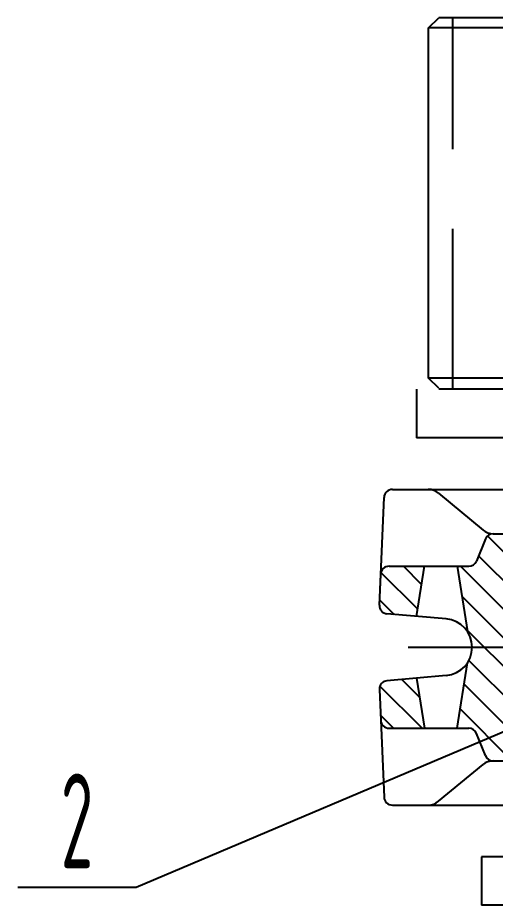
# Model space of a CAD drawing. Header units: millimetres. Extents: x -254 to 20771, y -723 to 14152.
# Drawn here: x 2469 to 3219, y 3797 to 5189 of the extents above; entities that cross this region are included whole.
import ezdxf
from ezdxf.enums import TextEntityAlignment as Align

# ---------------------------------------------------------------- set-up
doc = ezdxf.new("R2010")
doc.units = ezdxf.units.MM
doc.header["$LTSCALE"] = 500
doc.linetypes.add('F', pattern=[0.75, 0.5, -0.25])
doc.linetypes.add('G', pattern=[2, 1.25, -0.25, 0.25, -0.25])
for name, color, linetype in [('01', 7, 'Continuous'), ('02', 1, 'Continuous'), ('04', 2, 'F'), ('05', 4, 'G'), ('11', 3, 'Continuous')]:
    doc.layers.add(name, color=color, linetype=linetype)
doc.styles.get("Standard").update_dxf_attribs({"font": 'isocp', "width": 0.707, "bigfont": 'intecad.shx'})

# ---------------------------------------------------------------- blocks, each defined once
blk = doc.blocks.new('GOLHJGOUYGPY7U')
at = {"layer": '02', "linetype": 'Continuous'}
h = blk.add_hatch(dxfattribs=at)
h.set_pattern_fill('ANSI31', color=1, scale=10, angle=89.99999999999999, style=0)
h.set_pattern_definition([(135, (24722.93935734755, 13527.5288786795), (-22.45064030267289, -22.45064030267288), [])])
h.paths.add_polyline_path([(22680.52332736011, 16110.33003326056, 0.4014906669060126), (22668.66872513526, 16096.81245014962), (22670.78948634673, 16048.23903257787, 0.4014906669060212), (22683.7771132273, 16035.80608461362), (22739.54709953562, 16035.80608461362), (22727.06864555782, 16114.40222094307)])
h.paths.add_polyline_path([(22683.7771132273, 16289.80608461362, 0.4014906669060221), (22670.78948634673, 16277.37313664937), (22669.729105741, 16253.08642786349), (22668.66872513526, 16228.79971907762, 0.4014906669060083), (22680.5233273601, 16215.28213596667), (22727.06864555782, 16211.20994828417), (22739.54709953562, 16289.80608461362)])
h.paths.add_polyline_path([(22847.0325246483, 16340.80608461362, 0.3062164867364503), (22834.97050041393, 16332.65454533528), (22821.0236986573, 16297.95762389196), (22817.74709953562, 16289.80608461362), (22808.96167442293, 16289.80608461362), (22790.54709953562, 16289.80608461362), (22806.7971251594, 16187.45452475245, -0.1478223687281251), (22814.24709953562, 16162.80608461362), (22825.82199750172, 16162.80608461362), (23081.24709953562, 16162.80608461362), (23081.24709953562, 16366.75612155187), (23078.04282686792, 16372.30608461362), (23039.87709953562, 16372.30608461362), (23039.87709953562, 16365.25608461362), (23007.74709953562, 16365.25608461362), (23007.74709953562, 16325.25608461362), (23006.14709953561, 16325.25608461362), (23006.14709953561, 16315.25608461362), (22999.74709953562, 16311.56104289081), (22993.34709953561, 16315.25608461362), (22993.34709953561, 16325.25608461362), (22991.74709953562, 16325.25608461362), (22991.74709953562, 16365.25608461362), (22943.24104880339, 16365.25608461362, -0.4077839757186614), (22918.24709953562, 16340.80608461362)])
h.paths.add_polyline_path([(23531.61709953562, 16365.25608461362), (23531.61709953562, 16372.30608461362), (23493.45137220332, 16372.30608461362), (23490.24709953562, 16366.75612155187), (23490.24709953562, 16162.80608461362), (23757.24709953562, 16162.80608461362, -0.3888787318529872), (23797.86866898335, 16207.1367486787), (23916.85312419134, 16217.54653964521, 0.3888787318530303), (23928.72009953562, 16230.4970707204), (23921.41230267684, 16397.87313664937, 0.4014906669059829), (23908.42467579628, 16410.30608461362), (23826.24176808874, 16410.30608461362, 0.1697513580774443), (23810.66634070957, 16404.86129010873), (23740.18247820111, 16346.544284819, -0.1745446098834851), (23724.24563194246, 16340.80608461362), (23653.24709953562, 16340.80608461362, -0.4077839757186612), (23628.25315026785, 16365.25608461362)])
h.paths.add_polyline_path([(23490.24709953562, 16162.80608461362), (23490.24709953562, 15958.85604767537), (23493.45137220332, 15953.30608461362), (23531.61709953562, 15953.30608461362), (23531.61709953562, 15960.35608461362), (23628.25315026785, 15960.35608461362, -0.4077839757186614), (23653.24709953562, 15984.80608461362), (23724.24563194246, 15984.80608461362, -0.174544609883474), (23740.18247820111, 15979.06788440824), (23810.66634070957, 15920.75087911851, 0.1697513580774518), (23826.24176808874, 15915.30608461362), (23908.42467579628, 15915.30608461362, 0.4014906669060094), (23921.41230267684, 15927.73903257787), (23928.72009953562, 16095.11509850683, 0.3888787318530281), (23916.85312419134, 16108.06562958203), (23797.86866898335, 16118.47542054853, -0.3888787318529865), (23757.24709953562, 16162.80608461362), (23745.67220156952, 16162.80608461362)])
h.paths.add_polyline_path([(22814.24709953562, 16162.80608461362, -0.1478223687281251), (22806.7971251594, 16138.1576444748), (22790.54709953562, 16035.80608461362), (22808.96167442293, 16035.80608461362), (22817.74709953562, 16035.80608461362), (22821.0236986573, 16027.65454533528), (22834.97050041393, 15992.95762389196, 0.3062164867364681), (22847.0325246483, 15984.80608461362), (22918.24709953562, 15984.80608461362, -0.4077839757186614), (22943.24104880339, 15960.35608461362), (22991.74709953562, 15960.35608461362), (22991.74709953562, 16000.35608461362), (22993.34709953561, 16000.35608461362), (22993.34709953561, 16010.35608461362), (22999.74709953562, 16014.05112633644), (23006.14709953561, 16010.35608461362), (23006.14709953561, 16000.35608461362), (23007.74709953562, 16000.35608461362), (23007.74709953562, 15960.35608461362), (23039.87709953562, 15960.35608461362), (23039.87709953562, 15953.30608461362), (23078.04282686792, 15953.30608461362), (23081.24709953562, 15958.85604767537), (23081.24709953562, 16162.80608461362)])
h.paths.add_polyline_path([(22991.74709953562, 16000.35608461362), (22991.74709953562, 15960.35608461362), (22993.34709953561, 15960.35608461362), (22993.34709953561, 16000.35608461362)], flags=16)
h.paths.add_polyline_path([(23006.14709953561, 16000.35608461362), (23006.14709953561, 15960.35608461362), (23007.74709953562, 15960.35608461362), (23007.74709953562, 16000.35608461362)], flags=16)
h.paths.add_polyline_path([(22991.74709953562, 16365.25608461362), (22991.74709953562, 16325.25608461362), (22993.34709953561, 16325.25608461362), (22993.34709953561, 16365.25608461362)], flags=16)
h.paths.add_polyline_path([(23006.14709953561, 16365.25608461362), (23006.14709953561, 16325.25608461362), (23007.74709953562, 16325.25608461362), (23007.74709953562, 16365.25608461362)], flags=17)
for p, q in [((22689.03825684777, 16410.30608461362), (22915.74709953561, 16410.30608461362)), ((22683.7771132273, 16289.80608461362), (22808.96167442293, 16289.80608461362)), ((22668.66872513526, 16228.79971907762), (22670.78948634673, 16277.37313664937)), ((22773.62553008789, 16207.1367486787), (22680.52332736011, 16215.28213596667)), ((22773.62553008789, 16118.47542054854), (22680.52332736011, 16110.33003326056)), ((22668.66872513526, 16096.81245014962), (22670.78948634673, 16048.23903257787)), ((22683.7771132273, 16035.80608461362), (22808.96167442293, 16035.80608461362))]:
    blk.add_line(p, q)
for centre, radius, start, end in [((22683.7771132273, 16276.80608461362), 13, 90, 177.5000000000335), ((22681.65635201583, 16228.23266704187), 13, 177.5000000000335, 265.0000000000231), ((22769.74709953562, 16162.80608461362), 44.5, 274.9999999999769, 85.00000000002312), ((22681.65635201583, 16097.37950218537), 13, 94.99999999997692, 182.4999999999665), ((22683.7771132273, 16048.80608461362), 13, 182.4999999999665, 270)]:
    blk.add_arc(centre, radius, start, end)
at = {"layer": '01'}
for p, q in [((22669.729105741, 16253.08642786349), (22676.05062996721, 16397.87313664937)), ((22761.54517022926, 16404.26779993257), (22831.31172087013, 16346.544284819)), ((22790.54709953562, 16289.80608461362), (22806.7971251594, 16187.45452475245)), ((22790.54709953562, 16035.80608461362), (22806.7971251594, 16138.1576444748)), ((22669.729105741, 16072.52574136374), (22676.05062996721, 15927.73903257787)), ((22761.54517022926, 15921.34436929466), (22831.31172087013, 15979.06788440824)), ((22689.03825684777, 15915.30608461362), (22915.74709953562, 15915.30608461362))]:
    blk.add_line(p, q, dxfattribs=at)
at = {"layer": '01', "color": 7, "linetype": 'Continuous'}
for p, q in [((22847.24856712878, 16340.80608461362), (22918.24709953562, 16340.80608461362)), ((22834.97050041393, 16332.65454533528), (22821.0236986573, 16297.95762389196)), ((22727.04709953562, 16211.07423963779), (22739.54709953562, 16289.80608461362)), ((22727.04709953562, 16114.53792958945), (22739.54709953562, 16035.80608461362)), ((22834.97050041393, 15992.95762389196), (22821.0236986573, 16027.65454533528)), ((22843.06505553826, 15984.80608461362), (22918.24709953562, 15984.80608461362))]:
    blk.add_line(p, q, dxfattribs=at)
at = {"layer": '01'}
for centre, radius, start, end in [((22689.03825684777, 16397.30608461362), 13, 90, 177.5000000000335), ((22745.25243098249, 16385.30608461362), 25, 49.32937953447655, 90), ((22847.24856712878, 16365.80608461362), 25, 230.3962922399401, 270), ((22808.96167442293, 16302.80608461362), 13, 270, 338.101807194342), ((22808.96167442293, 16022.80608461362), 13, 21.89819280565797, 90), ((22847.24856712878, 15959.80608461362), 25, 90, 129.6037077600598), ((22689.03825684777, 15928.30608461362), 13, 182.4999999999665, 270), ((22745.25243098249, 15940.30608461362), 25, 270, 310.6706204655234)]:
    blk.add_arc(centre, radius, start, end, dxfattribs=at)
at = {"layer": '01', "color": 7, "linetype": 'Continuous'}
for centre, start, end in [((22847.0325246483, 16327.80608461362), 90, 158.1018071943421), ((22847.0325246483, 15997.80608461362), 201.8981928056579, 270)]:
    blk.add_arc(centre, 13, start, end, dxfattribs=at)
at = {"layer": '05'}
blk.add_line((22713.67220156952, 16162.80608461362), (22825.82199750172, 16162.80608461362), dxfattribs=at)
blk.add_line((22713.67220156952, 16162.80608461362), (22825.82199750172, 16162.80608461362), dxfattribs=at)
at = {"layer": '05', "color": 4, "linetype": 'G'}
blk.add_line((22780.01409411075, 16162.80608461362), (23862.97594447242, 16162.80608461362), dxfattribs=at)

msp = doc.modelspace()

# ---------------------------------------------------------------- linework, layer by layer
for p, q in [((3113.931873923157, 5172.868648425592), (3129.931873923157, 5188.868648425592)), ((3467.681873923168, 5188.86864842559), (3129.931873923157, 5188.868648425592)), ((4193.931873923158, 5172.86864842559), (3113.93187392316, 5172.868648425592)), ((3113.93187392316, 4623.86864842559), (3113.931873923157, 5172.868648425592)), ((3129.93187392316, 4607.86864842559), (3113.93187392316, 4623.86864842559)), ((3412.431873923164, 4623.86864842559), (3113.93187392316, 4623.868648425589)), ((3094.931873923146, 4606.368648425592), (3094.931873923146, 4530.368648425592)), ((3412.43187392316, 4606.368648425592), (3129.93187392316, 4606.368648425592)), ((3196.93187392316, 3873.368648425592), (3196.93187392316, 3797.368648425592))]:
    msp.add_line(p, q)
at = {"layer": '01', "color": 7, "linetype": 'Continuous'}
msp.add_line((3468.252381998849, 4530.368648425592), (3094.931873923146, 4530.368648425592), dxfattribs=at)
at = {"layer": '01'}
for p, q in [((3418.93187392316, 3873.368648425592), (3196.93187392316, 3873.368648425592)), ((3418.93187392316, 3797.368648425592), (3196.93187392316, 3797.368648425592))]:
    msp.add_line(p, q, dxfattribs=at)
at = {"layer": '02'}
for p, q in [((3379.201565612853, 4131.638340115282), (2655.354434025307, 3825.359042980581)), ((2655.354434025307, 3825.359042980581), (2469.354434025307, 3825.359042980581))]:
    msp.add_line(p, q, dxfattribs=at)
at = {"layer": '04', "color": 2, "linetype": 'F'}
msp.add_line((3151.93187392316, 4607.868648425592), (3151.93187392316, 5188.868648425592), dxfattribs=at)
at = {"layer": '05', "color": 4, "linetype": 'G'}
msp.add_line((3148.198868498293, 4201.868648425592), (12317.92153955073, 4201.868648425592), dxfattribs=at)

# ---------------------------------------------------------------- block references
at = {"layer": '01', "color": 7, "linetype": 'Continuous'}
msp.add_blockref('GOLHJGOUYGPY7U', (-19631.81522561245, -11960.93743618803), dxfattribs=at)

# ---------------------------------------------------------------- texts
at = {"layer": '11', "width": 0.56259323674616}
msp.add_text('2', height=148.492424049175, dxfattribs=at).set_placement((2536.872013057589, 3855.359042980581), (2587.836854993024, 3855.359042980581), align=Align.FIT)

doc.saveas('drawing.dxf')
